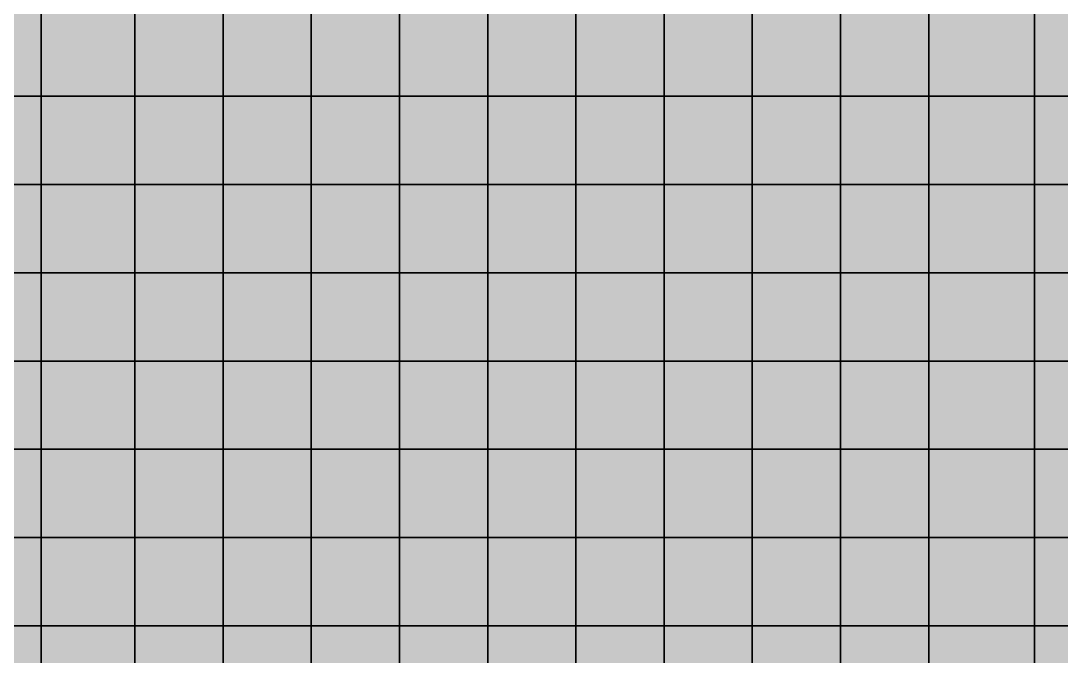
# Model space of a CAD drawing. Header units: inches. Extents: x -100 to 100, y -41 to 41.
# Drawn here: x 12.02 to 23.81, y -10.34 to -3.14 of the extents above; entities that cross this region are included whole.
import ezdxf

# ---------------------------------------------------------------- set-up
doc = ezdxf.new("R2010")
doc.units = ezdxf.units.IN
doc.header["$MEASUREMENT"] = 0

msp = doc.modelspace()

# ---------------------------------------------------------------- linework, layer by layer
at = {"color": 250, "true_color": 0x36353d, "transparency": 33554687}
for p, q in [((12.25, -3), (12.25, -4)), ((12.25, -4), (12.25, -5)), ((23.51, -4), (23.51, -4)), ((12.25, -5), (12.25, -6)), ((23.51, -5), (23.51, -5)), ((12.25, -6), (12.25, -7)), ((23.51, -6), (23.51, -6)), ((12.25, -7), (12.25, -8)), ((23.51, -7), (23.51, -7)), ((12.25, -8), (12.25, -9)), ((23.51, -8), (23.51, -8)), ((12.25, -9), (12.25, -10)), ((23.51, -9), (23.51, -9)), ((12.25, -10), (12.25, -11)), ((23.51, -10), (23.51, -10))]:
    msp.add_line(p, q, dxfattribs=at)
at = {"color": 18, "true_color": 0x000000, "transparency": 33554532}
for p, q in [((12.25, -3), (12.25, -4)), ((12.25, -4), (12.25, -3)), ((12.25, -3), (12.25, -4)), ((13.31103, -4), (13.31103, -3)), ((13.31103, -3), (13.31103, -4)), ((14.31103, -4), (14.31103, -3)), ((14.31103, -3), (14.31103, -4)), ((15.31103, -4), (15.31103, -3)), ((15.31103, -3), (15.31103, -4)), ((16.31103, -4), (16.31103, -3)), ((16.31103, -3), (16.31103, -4)), ((17.31103, -4), (17.31103, -3)), ((17.31103, -3), (17.31103, -4)), ((18.31103, -4), (18.31103, -3)), ((18.31103, -3), (18.31103, -4)), ((19.31103, -4), (19.31103, -3)), ((19.31103, -3), (19.31103, -4)), ((20.31103, -4), (20.31103, -3)), ((20.31103, -3), (20.31103, -4)), ((21.31103, -4), (21.31103, -3)), ((21.31103, -3), (21.31103, -4)), ((22.31103, -4), (22.31103, -3)), ((22.31103, -3), (22.31103, -4)), ((23.51, -4), (23.51, -3)), ((23.51, -3), (23.51, -4)), ((23.51, -4), (23.51, -3)), ((0.99, -4), (12.25, -4)), ((12.25, -4), (11.31103, -4)), ((11.31103, -4), (12.25, -4)), ((12.25, -4), (23.51, -4)), ((12.25, -4), (12.25, -5)), ((12.25, -5), (12.25, -4)), ((12.25, -4), (12.25, -5)), ((13.31103, -4), (12.25, -4)), ((12.25, -4), (13.31103, -4)), ((13.31103, -5), (13.31103, -4)), ((14.31103, -4), (13.31103, -4)), ((13.31103, -4), (13.31103, -5)), ((13.31103, -4), (14.31103, -4)), ((14.31103, -5), (14.31103, -4)), ((14.31103, -4), (14.31103, -5)), ((15.31103, -4), (14.31103, -4)), ((14.31103, -4), (15.31103, -4)), ((15.31103, -5), (15.31103, -4)), ((15.31103, -4), (15.31103, -5)), ((16.31103, -4), (15.31103, -4)), ((15.31103, -4), (16.31103, -4)), ((16.31103, -5), (16.31103, -4)), ((17.31103, -4), (16.31103, -4)), ((16.31103, -4), (16.31103, -5)), ((16.31103, -4), (17.31103, -4)), ((17.31103, -5), (17.31103, -4)), ((17.31103, -4), (18.31103, -4)), ((17.31103, -4), (17.31103, -5)), ((18.31103, -4), (17.31103, -4)), ((18.31103, -5), (18.31103, -4)), ((18.31103, -4), (18.31103, -5)), ((19.31103, -4), (18.31103, -4)), ((18.31103, -4), (19.31103, -4)), ((19.31103, -5), (19.31103, -4)), ((19.31103, -4), (19.31103, -5)), ((20.31103, -4), (19.31103, -4)), ((19.31103, -4), (20.31103, -4)), ((20.31103, -5), (20.31103, -4)), ((20.31103, -4), (20.31103, -5)), ((21.31103, -4), (20.31103, -4)), ((20.31103, -4), (21.31103, -4)), ((21.31103, -5), (21.31103, -4)), ((21.31103, -4), (21.31103, -5)), ((22.31103, -4), (21.31103, -4)), ((21.31103, -4), (22.31103, -4)), ((22.31103, -5), (22.31103, -4)), ((22.31103, -4), (22.31103, -5)), ((23.51, -4), (22.31103, -4)), ((22.31103, -4), (23.51, -4)), ((23.51, -5), (23.51, -4)), ((23.51, -4), (23.51, -5)), ((24.6, -4), (23.51, -4)), ((23.51, -4), (24.6, -4)), ((23.51, -5), (23.51, -4)), ((23.51, -4), (23.51, -4)), ((23.51, -4), (23.51, -4)), ((0.99, -5), (12.25, -5)), ((12.25, -5), (11.31103, -5)), ((11.31103, -5), (12.25, -5)), ((12.25, -5), (23.51, -5)), ((12.25, -5), (12.25, -6)), ((12.25, -6), (12.25, -5)), ((12.25, -5), (13.31103, -5)), ((13.31103, -5), (12.25, -5)), ((12.25, -5), (12.25, -6)), ((13.31103, -6), (13.31103, -5)), ((14.31103, -5), (13.31103, -5)), ((13.31103, -5), (13.31103, -6)), ((13.31103, -5), (14.31103, -5)), ((14.31103, -6), (14.31103, -5)), ((15.31103, -5), (14.31103, -5)), ((14.31103, -5), (14.31103, -6)), ((14.31103, -5), (15.31103, -5)), ((15.31103, -6), (15.31103, -5)), ((16.31103, -5), (15.31103, -5)), ((15.31103, -5), (15.31103, -6)), ((15.31103, -5), (16.31103, -5)), ((16.31103, -6), (16.31103, -5)), ((17.31103, -5), (16.31103, -5)), ((16.31103, -5), (16.31103, -6)), ((16.31103, -5), (17.31103, -5)), ((17.31103, -6), (17.31103, -5)), ((18.31103, -5), (17.31103, -5)), ((17.31103, -5), (17.31103, -6)), ((17.31103, -5), (18.31103, -5)), ((18.31103, -6), (18.31103, -5)), ((18.31103, -5), (18.31103, -6)), ((19.31103, -5), (18.31103, -5)), ((18.31103, -5), (19.31103, -5)), ((19.31103, -6), (19.31103, -5)), ((20.31103, -5), (19.31103, -5)), ((19.31103, -5), (19.31103, -6)), ((19.31103, -5), (20.31103, -5)), ((20.31103, -6), (20.31103, -5)), ((20.31103, -5), (20.31103, -6)), ((21.31103, -5), (20.31103, -5)), ((20.31103, -5), (21.31103, -5)), ((21.31103, -6), (21.31103, -5)), ((22.31103, -5), (21.31103, -5)), ((21.31103, -5), (21.31103, -6)), ((21.31103, -5), (22.31103, -5)), ((22.31103, -6), (22.31103, -5)), ((23.51, -5), (22.31103, -5)), ((22.31103, -5), (22.31103, -6)), ((22.31103, -5), (23.51, -5)), ((23.51, -6), (23.51, -5)), ((23.51, -5), (24.6, -5)), ((24.6, -5), (23.51, -5)), ((23.51, -5), (23.51, -6)), ((23.51, -6), (23.51, -5)), ((23.51, -5), (23.51, -5)), ((23.51, -5), (23.51, -5)), ((0.99, -6), (12.25, -6)), ((12.25, -6), (11.31103, -6)), ((11.31103, -6), (12.25, -6)), ((12.25, -6), (23.51, -6)), ((12.25, -6), (12.25, -7)), ((12.25, -7), (12.25, -6)), ((13.31103, -6), (12.25, -6)), ((12.25, -6), (12.25, -7)), ((12.25, -6), (13.31103, -6)), ((13.31103, -7), (13.31103, -6)), ((14.31103, -6), (13.31103, -6)), ((13.31103, -6), (13.31103, -7)), ((13.31103, -6), (14.31103, -6)), ((14.31103, -7), (14.31103, -6)), ((15.31103, -6), (14.31103, -6)), ((14.31103, -6), (14.31103, -7)), ((14.31103, -6), (15.31103, -6)), ((15.31103, -7), (15.31103, -6)), ((16.31103, -6), (15.31103, -6)), ((15.31103, -6), (15.31103, -7)), ((15.31103, -6), (16.31103, -6)), ((16.31103, -7), (16.31103, -6)), ((17.31103, -6), (16.31103, -6)), ((16.31103, -6), (16.31103, -7)), ((16.31103, -6), (17.31103, -6)), ((17.31103, -7), (17.31103, -6)), ((18.31103, -6), (17.31103, -6)), ((17.31103, -6), (17.31103, -7)), ((17.31103, -6), (18.31103, -6)), ((18.31103, -7), (18.31103, -6)), ((18.31103, -6), (18.31103, -7)), ((19.31103, -6), (18.31103, -6)), ((18.31103, -6), (19.31103, -6)), ((19.31103, -7), (19.31103, -6)), ((20.31103, -6), (19.31103, -6)), ((19.31103, -6), (19.31103, -7)), ((19.31103, -6), (20.31103, -6)), ((20.31103, -7), (20.31103, -6)), ((20.31103, -6), (20.31103, -7)), ((21.31103, -6), (20.31103, -6)), ((20.31103, -6), (21.31103, -6)), ((21.31103, -7), (21.31103, -6)), ((22.31103, -6), (21.31103, -6)), ((21.31103, -6), (21.31103, -7)), ((21.31103, -6), (22.31103, -6)), ((22.31103, -7), (22.31103, -6)), ((22.31103, -6), (23.51, -6)), ((23.51, -6), (22.31103, -6)), ((22.31103, -6), (22.31103, -7)), ((23.51, -7), (23.51, -6)), ((24.6, -6), (23.51, -6)), ((23.51, -6), (23.51, -7)), ((23.51, -6), (24.6, -6)), ((23.51, -7), (23.51, -6)), ((23.51, -6), (23.51, -6)), ((23.51, -6), (23.51, -6)), ((0.99, -7), (12.25, -7)), ((12.25, -7), (11.31103, -7)), ((11.31103, -7), (12.25, -7)), ((12.25, -7), (23.51, -7)), ((12.25, -7), (12.25, -8)), ((12.25, -8), (12.25, -7)), ((13.31103, -7), (12.25, -7)), ((12.25, -7), (12.25, -8)), ((12.25, -7), (13.31103, -7)), ((13.31103, -8), (13.31103, -7)), ((14.31103, -7), (13.31103, -7)), ((13.31103, -7), (13.31103, -8)), ((13.31103, -7), (14.31103, -7)), ((14.31103, -8), (14.31103, -7)), ((15.31103, -7), (14.31103, -7)), ((14.31103, -7), (14.31103, -8)), ((14.31103, -7), (15.31103, -7)), ((15.31103, -8), (15.31103, -7)), ((16.31103, -7), (15.31103, -7)), ((15.31103, -7), (15.31103, -8)), ((15.31103, -7), (16.31103, -7)), ((16.31103, -8), (16.31103, -7)), ((17.31103, -7), (16.31103, -7)), ((16.31103, -7), (16.31103, -8)), ((16.31103, -7), (17.31103, -7)), ((17.31103, -8), (17.31103, -7)), ((17.31103, -7), (17.31103, -8)), ((18.31103, -7), (17.31103, -7)), ((17.31103, -7), (18.31103, -7)), ((18.31103, -8), (18.31103, -7)), ((18.31103, -7), (18.31103, -8)), ((19.31103, -7), (18.31103, -7)), ((18.31103, -7), (19.31103, -7)), ((19.31103, -8), (19.31103, -7)), ((20.31103, -7), (19.31103, -7)), ((19.31103, -7), (19.31103, -8)), ((19.31103, -7), (20.31103, -7)), ((20.31103, -8), (20.31103, -7)), ((20.31103, -7), (20.31103, -8)), ((21.31103, -7), (20.31103, -7)), ((20.31103, -7), (21.31103, -7)), ((21.31103, -8), (21.31103, -7)), ((22.31103, -7), (21.31103, -7)), ((21.31103, -7), (21.31103, -8)), ((21.31103, -7), (22.31103, -7)), ((22.31103, -8), (22.31103, -7)), ((22.31103, -7), (22.31103, -8)), ((23.51, -7), (22.31103, -7)), ((22.31103, -7), (23.51, -7)), ((23.51, -8), (23.51, -7)), ((24.6, -7), (23.51, -7)), ((23.51, -7), (23.51, -8)), ((23.51, -7), (24.6, -7)), ((23.51, -8), (23.51, -7)), ((23.51, -7), (23.51, -7)), ((23.51, -7), (23.51, -7)), ((0.99, -8), (12.25, -8)), ((12.25, -8), (11.31103, -8)), ((11.31103, -8), (12.25, -8)), ((12.25, -8), (23.51, -8)), ((12.25, -8), (12.25, -9)), ((12.25, -9), (12.25, -8)), ((13.31103, -8), (12.25, -8)), ((12.25, -8), (12.25, -9)), ((12.25, -8), (13.31103, -8)), ((13.31103, -9), (13.31103, -8)), ((13.31103, -8), (14.31103, -8)), ((14.31103, -8), (13.31103, -8)), ((13.31103, -8), (13.31103, -9)), ((14.31103, -9), (14.31103, -8)), ((15.31103, -8), (14.31103, -8)), ((14.31103, -8), (14.31103, -9)), ((14.31103, -8), (15.31103, -8)), ((15.31103, -9), (15.31103, -8)), ((16.31103, -8), (15.31103, -8)), ((15.31103, -8), (15.31103, -9)), ((15.31103, -8), (16.31103, -8)), ((16.31103, -9), (16.31103, -8)), ((17.31103, -8), (16.31103, -8)), ((16.31103, -8), (16.31103, -9)), ((16.31103, -8), (17.31103, -8)), ((17.31103, -9), (17.31103, -8)), ((18.31103, -8), (17.31103, -8)), ((17.31103, -8), (17.31103, -9)), ((17.31103, -8), (18.31103, -8)), ((18.31103, -9), (18.31103, -8)), ((19.31103, -8), (18.31103, -8)), ((18.31103, -8), (18.31103, -9)), ((18.31103, -8), (19.31103, -8)), ((19.31103, -9), (19.31103, -8)), ((20.31103, -8), (19.31103, -8)), ((19.31103, -8), (19.31103, -9)), ((19.31103, -8), (20.31103, -8)), ((20.31103, -9), (20.31103, -8)), ((21.31103, -8), (20.31103, -8)), ((20.31103, -8), (20.31103, -9)), ((20.31103, -8), (21.31103, -8)), ((21.31103, -9), (21.31103, -8)), ((22.31103, -8), (21.31103, -8)), ((21.31103, -8), (21.31103, -9)), ((21.31103, -8), (22.31103, -8)), ((22.31103, -9), (22.31103, -8)), ((23.51, -8), (22.31103, -8)), ((22.31103, -8), (22.31103, -9)), ((22.31103, -8), (23.51, -8)), ((23.51, -9), (23.51, -8)), ((24.6, -8), (23.51, -8)), ((23.51, -8), (23.51, -9)), ((23.51, -8), (24.6, -8)), ((23.51, -9), (23.51, -8)), ((23.51, -8), (23.51, -8)), ((23.51, -8), (23.51, -8)), ((0.99, -9), (12.25, -9)), ((12.25, -9), (11.31103, -9)), ((11.31103, -9), (12.25, -9)), ((12.25, -9), (23.51, -9)), ((12.25, -9), (12.25, -10)), ((12.25, -10), (12.25, -9)), ((13.31103, -9), (12.25, -9)), ((12.25, -9), (12.25, -10)), ((12.25, -9), (13.31103, -9)), ((13.31103, -10), (13.31103, -9)), ((14.31103, -9), (13.31103, -9)), ((13.31103, -9), (13.31103, -10)), ((13.31103, -9), (14.31103, -9)), ((14.31103, -10), (14.31103, -9)), ((15.31103, -9), (14.31103, -9)), ((14.31103, -9), (14.31103, -10)), ((14.31103, -9), (15.31103, -9)), ((15.31103, -10), (15.31103, -9)), ((16.31103, -9), (15.31103, -9)), ((15.31103, -9), (15.31103, -10)), ((15.31103, -9), (16.31103, -9)), ((16.31103, -10), (16.31103, -9)), ((17.31103, -9), (16.31103, -9)), ((16.31103, -9), (16.31103, -10)), ((16.31103, -9), (17.31103, -9)), ((17.31103, -10), (17.31103, -9)), ((18.31103, -9), (17.31103, -9)), ((17.31103, -9), (17.31103, -10)), ((17.31103, -9), (18.31103, -9)), ((18.31103, -10), (18.31103, -9)), ((18.31103, -9), (18.31103, -10)), ((19.31103, -9), (18.31103, -9)), ((18.31103, -9), (19.31103, -9)), ((19.31103, -10), (19.31103, -9)), ((20.31103, -9), (19.31103, -9)), ((19.31103, -9), (19.31103, -10)), ((19.31103, -9), (20.31103, -9)), ((20.31103, -10), (20.31103, -9)), ((20.31103, -9), (20.31103, -10)), ((21.31103, -9), (20.31103, -9)), ((20.31103, -9), (21.31103, -9)), ((21.31103, -10), (21.31103, -9)), ((22.31103, -9), (21.31103, -9)), ((21.31103, -9), (21.31103, -10)), ((21.31103, -9), (22.31103, -9)), ((22.31103, -10), (22.31103, -9)), ((22.31103, -9), (22.31103, -10)), ((23.51, -9), (22.31103, -9)), ((22.31103, -9), (23.51, -9)), ((23.51, -10), (23.51, -9)), ((24.6, -9), (23.51, -9)), ((23.51, -9), (23.51, -10)), ((23.51, -9), (24.6, -9)), ((23.51, -10), (23.51, -9)), ((23.51, -9), (23.51, -9)), ((23.51, -9), (23.51, -9)), ((0.99, -10), (12.25, -10)), ((12.25, -10), (11.31103, -10)), ((11.31103, -10), (12.25, -10)), ((12.25, -10), (23.51, -10)), ((12.25, -10), (12.25, -11)), ((12.25, -11), (12.25, -10)), ((13.31103, -10), (12.25, -10)), ((12.25, -10), (12.25, -11)), ((12.25, -10), (13.31103, -10)), ((13.31103, -11), (13.31103, -10)), ((14.31103, -10), (13.31103, -10)), ((13.31103, -10), (13.31103, -11)), ((13.31103, -10), (14.31103, -10)), ((14.31103, -11), (14.31103, -10)), ((15.31103, -10), (14.31103, -10)), ((14.31103, -10), (14.31103, -11)), ((14.31103, -10), (15.31103, -10)), ((15.31103, -11), (15.31103, -10)), ((16.31103, -10), (15.31103, -10)), ((15.31103, -10), (15.31103, -11)), ((15.31103, -10), (16.31103, -10)), ((16.31103, -11), (16.31103, -10)), ((17.31103, -10), (16.31103, -10)), ((16.31103, -10), (16.31103, -11)), ((16.31103, -10), (17.31103, -10)), ((17.31103, -11), (17.31103, -10)), ((17.31103, -10), (17.31103, -11)), ((18.31103, -10), (17.31103, -10)), ((17.31103, -10), (18.31103, -10)), ((18.31103, -11), (18.31103, -10)), ((18.31103, -10), (18.31103, -11)), ((19.31103, -10), (18.31103, -10)), ((18.31103, -10), (19.31103, -10)), ((19.31103, -11), (19.31103, -10)), ((20.31103, -10), (19.31103, -10)), ((19.31103, -10), (19.31103, -11)), ((19.31103, -10), (20.31103, -10)), ((20.31103, -11), (20.31103, -10)), ((20.31103, -10), (20.31103, -11)), ((21.31103, -10), (20.31103, -10)), ((20.31103, -10), (21.31103, -10)), ((21.31103, -11), (21.31103, -10)), ((22.31103, -10), (21.31103, -10)), ((21.31103, -10), (21.31103, -11)), ((21.31103, -10), (22.31103, -10)), ((22.31103, -11), (22.31103, -10)), ((23.51, -10), (22.31103, -10)), ((22.31103, -10), (22.31103, -11)), ((22.31103, -10), (23.51, -10)), ((23.51, -11), (23.51, -10)), ((23.51, -10), (23.51, -11)), ((24.6, -10), (23.51, -10)), ((23.51, -10), (24.6, -10)), ((23.51, -11), (23.51, -10)), ((23.51, -10), (23.51, -10)), ((23.51, -10), (23.51, -10))]:
    msp.add_line(p, q, dxfattribs=at)
at = {"color": 251, "true_color": 0x435b5c, "transparency": 33554687}
for p, q in [((23.51, -4), (23.51, -3)), ((23.51, -5), (23.51, -4)), ((23.51, -6), (23.51, -5)), ((23.51, -7), (23.51, -6)), ((23.51, -8), (23.51, -7)), ((23.51, -9), (23.51, -8)), ((23.51, -10), (23.51, -9)), ((23.51, -11), (23.51, -10))]:
    msp.add_line(p, q, dxfattribs=at)
at = {"color": 167, "true_color": 0x345582, "transparency": 33554687}
for p, q in [((0.99, -4), (12.25, -4)), ((12.25, -4), (23.51, -4)), ((23.51, -4), (23.51, -4)), ((0.99, -5), (12.25, -5)), ((12.25, -5), (23.51, -5)), ((23.51, -5), (23.51, -5)), ((0.99, -6), (12.25, -6)), ((12.25, -6), (23.51, -6)), ((23.51, -6), (23.51, -6)), ((0.99, -7), (12.25, -7)), ((12.25, -7), (23.51, -7)), ((23.51, -7), (23.51, -7)), ((0.99, -8), (12.25, -8)), ((12.25, -8), (23.51, -8)), ((23.51, -8), (23.51, -8)), ((0.99, -9), (12.25, -9)), ((12.25, -9), (23.51, -9)), ((23.51, -9), (23.51, -9)), ((0.99, -10), (12.25, -10)), ((12.25, -10), (23.51, -10)), ((23.51, -10), (23.51, -10))]:
    msp.add_line(p, q, dxfattribs=at)
at = {"color": 173, "true_color": 0x6b48ec, "transparency": 33554687}
for points in [[(12.25, -3), (11.31103, -3), (11.31103, -4)], [(12.25, -3), (11.31103, -4), (12.25, -4)], [(13.31103, -3), (12.25, -3), (12.25, -4)], [(13.31103, -3), (12.25, -4), (13.31103, -4)], [(14.31103, -3), (13.31103, -3), (13.31103, -4)], [(14.31103, -3), (13.31103, -4), (14.31103, -4)], [(15.31103, -3), (14.31103, -3), (14.31103, -4)], [(15.31103, -3), (14.31103, -4), (15.31103, -4)], [(16.31103, -3), (15.31103, -3), (15.31103, -4)], [(16.31103, -3), (15.31103, -4), (16.31103, -4)], [(17.31103, -3), (16.31103, -3), (16.31103, -4)], [(17.31103, -3), (16.31103, -4), (17.31103, -4)], [(18.31103, -3), (17.31103, -3), (17.31103, -4)], [(18.31103, -3), (17.31103, -4), (18.31103, -4)], [(18.31103, -3), (18.31103, -4), (19.31103, -4)], [(18.31103, -3), (19.31103, -4), (19.31103, -3)], [(20.31103, -3), (19.31103, -3), (19.31103, -4)], [(20.31103, -3), (19.31103, -4), (20.31103, -4)], [(20.31103, -3), (20.31103, -4), (21.31103, -4)], [(20.31103, -3), (21.31103, -4), (21.31103, -3)], [(22.31103, -3), (21.31103, -3), (21.31103, -4)], [(22.31103, -3), (21.31103, -4), (22.31103, -4)], [(23.51, -3), (22.31103, -3), (22.31103, -4)], [(23.51, -3), (22.31103, -4), (23.51, -4)], [(11.31103, -4), (11.31103, -5), (12.25, -5)], [(11.31103, -4), (12.25, -5), (12.25, -4)], [(12.25, -4), (12.25, -5), (13.31103, -5)], [(12.25, -4), (13.31103, -5), (13.31103, -4)], [(14.31103, -4), (13.31103, -4), (13.31103, -5)], [(14.31103, -4), (13.31103, -5), (14.31103, -5)], [(14.31103, -4), (14.31103, -5), (15.31103, -5)], [(14.31103, -4), (15.31103, -5), (15.31103, -4)], [(15.31103, -4), (15.31103, -5), (16.31103, -5)], [(15.31103, -4), (16.31103, -5), (16.31103, -4)], [(17.31103, -4), (16.31103, -4), (16.31103, -5)], [(17.31103, -4), (16.31103, -5), (17.31103, -5)], [(17.31103, -4), (17.31103, -5), (18.31103, -5)], [(17.31103, -4), (18.31103, -5), (18.31103, -4)], [(18.31103, -4), (18.31103, -5), (19.31103, -5)], [(18.31103, -4), (19.31103, -5), (19.31103, -4)], [(19.31103, -4), (19.31103, -5), (20.31103, -5)], [(19.31103, -4), (20.31103, -5), (20.31103, -4)], [(20.31103, -4), (20.31103, -5), (21.31103, -5)], [(20.31103, -4), (21.31103, -5), (21.31103, -4)], [(21.31103, -4), (21.31103, -5), (22.31103, -5)], [(21.31103, -4), (22.31103, -5), (22.31103, -4)], [(22.31103, -4), (22.31103, -5), (23.51, -5)], [(22.31103, -4), (23.51, -5), (23.51, -4)], [(12.25, -5), (11.31103, -5), (11.31103, -6)], [(12.25, -5), (11.31103, -6), (12.25, -6)], [(13.31103, -5), (12.25, -5), (12.25, -6)], [(13.31103, -5), (12.25, -6), (13.31103, -6)], [(14.31103, -5), (13.31103, -5), (13.31103, -6)], [(14.31103, -5), (13.31103, -6), (14.31103, -6)], [(15.31103, -5), (14.31103, -5), (14.31103, -6)], [(15.31103, -5), (14.31103, -6), (15.31103, -6)], [(16.31103, -5), (15.31103, -5), (15.31103, -6)], [(16.31103, -5), (15.31103, -6), (16.31103, -6)], [(17.31103, -5), (16.31103, -5), (16.31103, -6)], [(17.31103, -5), (16.31103, -6), (17.31103, -6)], [(18.31103, -5), (17.31103, -5), (17.31103, -6)], [(18.31103, -5), (17.31103, -6), (18.31103, -6)], [(18.31103, -5), (18.31103, -6), (19.31103, -6)], [(18.31103, -5), (19.31103, -6), (19.31103, -5)], [(20.31103, -5), (19.31103, -5), (19.31103, -6)], [(20.31103, -5), (19.31103, -6), (20.31103, -6)], [(20.31103, -5), (20.31103, -6), (21.31103, -6)], [(20.31103, -5), (21.31103, -6), (21.31103, -5)], [(22.31103, -5), (21.31103, -5), (21.31103, -6)], [(22.31103, -5), (21.31103, -6), (22.31103, -6)], [(23.51, -5), (22.31103, -5), (22.31103, -6)], [(23.51, -5), (22.31103, -6), (23.51, -6)], [(12.25, -6), (11.31103, -6), (11.31103, -7)], [(12.25, -6), (11.31103, -7), (12.25, -7)], [(13.31103, -6), (12.25, -6), (12.25, -7)], [(13.31103, -6), (12.25, -7), (13.31103, -7)], [(14.31103, -6), (13.31103, -6), (13.31103, -7)], [(14.31103, -6), (13.31103, -7), (14.31103, -7)], [(15.31103, -6), (14.31103, -6), (14.31103, -7)], [(15.31103, -6), (14.31103, -7), (15.31103, -7)], [(16.31103, -6), (15.31103, -6), (15.31103, -7)], [(16.31103, -6), (15.31103, -7), (16.31103, -7)], [(17.31103, -6), (16.31103, -6), (16.31103, -7)], [(17.31103, -6), (16.31103, -7), (17.31103, -7)], [(18.31103, -6), (17.31103, -6), (17.31103, -7)], [(18.31103, -6), (17.31103, -7), (18.31103, -7)], [(18.31103, -6), (18.31103, -7), (19.31103, -7)], [(18.31103, -6), (19.31103, -7), (19.31103, -6)], [(20.31103, -6), (19.31103, -6), (19.31103, -7)], [(20.31103, -6), (19.31103, -7), (20.31103, -7)], [(20.31103, -6), (20.31103, -7), (21.31103, -7)], [(20.31103, -6), (21.31103, -7), (21.31103, -6)], [(22.31103, -6), (21.31103, -6), (21.31103, -7)], [(22.31103, -6), (21.31103, -7), (22.31103, -7)], [(23.51, -6), (22.31103, -6), (22.31103, -7)], [(23.51, -6), (22.31103, -7), (23.51, -7)], [(12.25, -7), (11.31103, -7), (11.31103, -8)], [(12.25, -7), (11.31103, -8), (12.25, -8)], [(13.31103, -7), (12.25, -7), (12.25, -8)], [(13.31103, -7), (12.25, -8), (13.31103, -8)], [(14.31103, -7), (13.31103, -7), (13.31103, -8)], [(14.31103, -7), (13.31103, -8), (14.31103, -8)], [(15.31103, -7), (14.31103, -7), (14.31103, -8)], [(15.31103, -7), (14.31103, -8), (15.31103, -8)], [(16.31103, -7), (15.31103, -7), (15.31103, -8)], [(16.31103, -7), (15.31103, -8), (16.31103, -8)], [(17.31103, -7), (16.31103, -7), (16.31103, -8)], [(17.31103, -7), (16.31103, -8), (17.31103, -8)], [(17.31103, -7), (17.31103, -8), (18.31103, -8)], [(17.31103, -7), (18.31103, -8), (18.31103, -7)], [(18.31103, -7), (18.31103, -8), (19.31103, -8)], [(18.31103, -7), (19.31103, -8), (19.31103, -7)], [(20.31103, -7), (19.31103, -7), (19.31103, -8)], [(20.31103, -7), (19.31103, -8), (20.31103, -8)], [(20.31103, -7), (20.31103, -8), (21.31103, -8)], [(20.31103, -7), (21.31103, -8), (21.31103, -7)], [(22.31103, -7), (21.31103, -7), (21.31103, -8)], [(22.31103, -7), (21.31103, -8), (22.31103, -8)], [(22.31103, -7), (22.31103, -8), (23.51, -8)], [(22.31103, -7), (23.51, -8), (23.51, -7)], [(12.25, -8), (11.31103, -8), (11.31103, -9)], [(12.25, -8), (11.31103, -9), (12.25, -9)], [(13.31103, -8), (12.25, -8), (12.25, -9)], [(13.31103, -8), (12.25, -9), (13.31103, -9)], [(14.31103, -8), (13.31103, -8), (13.31103, -9)], [(14.31103, -8), (13.31103, -9), (14.31103, -9)], [(15.31103, -8), (14.31103, -8), (14.31103, -9)], [(15.31103, -8), (14.31103, -9), (15.31103, -9)], [(16.31103, -8), (15.31103, -8), (15.31103, -9)], [(16.31103, -8), (15.31103, -9), (16.31103, -9)], [(17.31103, -8), (16.31103, -8), (16.31103, -9)], [(17.31103, -8), (16.31103, -9), (17.31103, -9)], [(18.31103, -8), (17.31103, -8), (17.31103, -9)], [(18.31103, -8), (17.31103, -9), (18.31103, -9)], [(19.31103, -8), (18.31103, -8), (18.31103, -9)], [(19.31103, -8), (18.31103, -9), (19.31103, -9)], [(20.31103, -8), (19.31103, -8), (19.31103, -9)], [(20.31103, -8), (19.31103, -9), (20.31103, -9)], [(21.31103, -8), (20.31103, -8), (20.31103, -9)], [(21.31103, -8), (20.31103, -9), (21.31103, -9)], [(22.31103, -8), (21.31103, -8), (21.31103, -9)], [(22.31103, -8), (21.31103, -9), (22.31103, -9)], [(23.51, -8), (22.31103, -8), (22.31103, -9)], [(23.51, -8), (22.31103, -9), (23.51, -9)], [(12.25, -9), (11.31103, -9), (11.31103, -10)], [(12.25, -9), (11.31103, -10), (12.25, -10)], [(13.31103, -9), (12.25, -9), (12.25, -10)], [(13.31103, -9), (12.25, -10), (13.31103, -10)], [(14.31103, -9), (13.31103, -9), (13.31103, -10)], [(14.31103, -9), (13.31103, -10), (14.31103, -10)], [(15.31103, -9), (14.31103, -9), (14.31103, -10)], [(15.31103, -9), (14.31103, -10), (15.31103, -10)], [(16.31103, -9), (15.31103, -9), (15.31103, -10)], [(16.31103, -9), (15.31103, -10), (16.31103, -10)], [(17.31103, -9), (16.31103, -9), (16.31103, -10)], [(17.31103, -9), (16.31103, -10), (17.31103, -10)], [(18.31103, -9), (17.31103, -9), (17.31103, -10)], [(18.31103, -9), (17.31103, -10), (18.31103, -10)], [(18.31103, -9), (18.31103, -10), (19.31103, -10)], [(18.31103, -9), (19.31103, -10), (19.31103, -9)], [(20.31103, -9), (19.31103, -9), (19.31103, -10)], [(20.31103, -9), (19.31103, -10), (20.31103, -10)], [(20.31103, -9), (20.31103, -10), (21.31103, -10)], [(20.31103, -9), (21.31103, -10), (21.31103, -9)], [(22.31103, -9), (21.31103, -9), (21.31103, -10)], [(22.31103, -9), (21.31103, -10), (22.31103, -10)], [(22.31103, -9), (22.31103, -10), (23.51, -10)], [(22.31103, -9), (23.51, -10), (23.51, -9)], [(12.25, -10), (11.31103, -10), (11.31103, -11)], [(12.25, -10), (11.31103, -11), (12.25, -11)], [(13.31103, -10), (12.25, -10), (12.25, -11)], [(13.31103, -10), (12.25, -11), (13.31103, -11)], [(14.31103, -10), (13.31103, -10), (13.31103, -11)], [(14.31103, -10), (13.31103, -11), (14.31103, -11)], [(15.31103, -10), (14.31103, -10), (14.31103, -11)], [(15.31103, -10), (14.31103, -11), (15.31103, -11)], [(16.31103, -10), (15.31103, -10), (15.31103, -11)], [(16.31103, -10), (15.31103, -11), (16.31103, -11)], [(17.31103, -10), (16.31103, -10), (16.31103, -11)], [(17.31103, -10), (16.31103, -11), (17.31103, -11)], [(17.31103, -10), (17.31103, -11), (18.31103, -11)], [(17.31103, -10), (18.31103, -11), (18.31103, -10)], [(18.31103, -10), (18.31103, -11), (19.31103, -11)], [(18.31103, -10), (19.31103, -11), (19.31103, -10)], [(20.31103, -10), (19.31103, -10), (19.31103, -11)], [(20.31103, -10), (19.31103, -11), (20.31103, -11)], [(20.31103, -10), (20.31103, -11), (21.31103, -11)], [(20.31103, -10), (21.31103, -11), (21.31103, -10)], [(22.31103, -10), (21.31103, -10), (21.31103, -11)], [(22.31103, -10), (21.31103, -11), (22.31103, -11)], [(23.51, -11), (23.51, -10), (22.31103, -10)], [(23.51, -11), (22.31103, -10), (22.31103, -11)]]:
    msp.add_solid(points, dxfattribs=at)
at = {"color": 254, "true_color": 0xd5d5d5, "transparency": 33554687}
for points in [[(24.6, -3), (23.51, -3), (23.51, -4)], [(24.6, -3), (23.51, -4), (24.6, -4)], [(23.51, -4), (23.51, -5), (24.6, -5)], [(23.51, -4), (24.6, -5), (24.6, -4)], [(24.6, -5), (23.51, -5), (23.51, -6)], [(24.6, -5), (23.51, -6), (24.6, -6)], [(24.6, -6), (23.51, -6), (23.51, -7)], [(24.6, -6), (23.51, -7), (24.6, -7)], [(24.6, -7), (23.51, -7), (23.51, -8)], [(24.6, -7), (23.51, -8), (24.6, -8)], [(24.6, -8), (23.51, -8), (23.51, -9)], [(24.6, -8), (23.51, -9), (24.6, -9)], [(24.6, -9), (23.51, -9), (23.51, -10)], [(24.6, -9), (23.51, -10), (24.6, -10)], [(23.51, -10), (23.51, -11), (24.6, -11)], [(23.51, -10), (24.6, -11), (24.6, -10)]]:
    msp.add_solid(points, dxfattribs=at)

doc.saveas('drawing.dxf')
